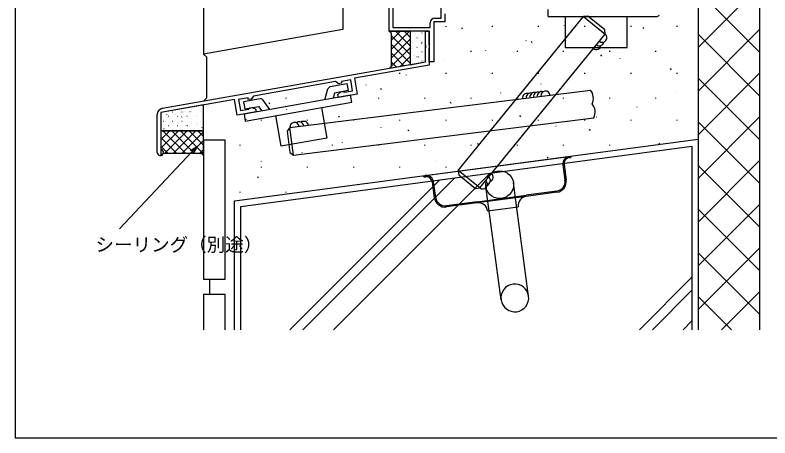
# Model space of a CAD drawing. Units: millimetres, scale not verified. Extents: x -437 to 438, y -344 to 341.
# Drawn here: x -436.8 to -192.6, y -343.8 to -206.9 of the extents above; entities that cross this region are included whole.
import ezdxf
from ezdxf.enums import TextEntityAlignment as Align

# ---------------------------------------------------------------- set-up
doc = ezdxf.new("R2010")
doc.units = ezdxf.units.MM
doc.header["$LTSCALE"] = 2
for name, color, linetype in [('0-2_YKK_11', 7, 'Continuous'), ('0-3_YKK_12', 2, 'Continuous'), ('0-4_YKK_13', 4, 'Continuous'), ('0-5_YKK_D', 6, 'Continuous'), ('0-6_YKK_ZWAK', 7, 'Continuous'), ('0-7_YSS_K', 3, 'Continuous')]:
    doc.layers.add(name, color=color, linetype=linetype)
doc.styles.add('ＭＳ ゴシック', font='')
doc.styles.get('ＭＳ ゴシック').set_extended_font_data('MS Gothic')

msp = doc.modelspace()

# ---------------------------------------------------------------- linework, layer by layer
at = {"layer": '0-2_YKK_11'}
for p, q in [((-314.881, -212.087), (-315.339, -212.544)), ((-309.224, -212.087), (-315.046, -217.909)), ((-312.053, -212.087), (-315.046, -215.08)), ((-308.996, -216.857), (-313.767, -212.087)), ((-308.996, -214.029), (-310.938, -212.087)), ((-308.996, -219.685), (-315.046, -213.635)), ((-308.996, -214.687), (-315.046, -220.737)), ((-308.221, -212.707), (-308.171, -212.707)), ((-306.796, -214.322), (-306.746, -214.322)), ((-306.29, -214.002), (-306.28, -213.999)), ((-305.181, -212.707), (-305.131, -212.707)), ((-308.996, -222.514), (-315.046, -216.464)), ((-308.221, -215.697), (-308.171, -215.697)), ((-306.796, -217.312), (-306.746, -217.312)), ((-305.362, -216.018), (-305.279, -215.963)), ((-305.314, -216.498), (-305.304, -216.494)), ((-305.181, -215.697), (-305.131, -215.697)), ((-308.996, -217.516), (-315.616, -224.135)), ((-311.015, -223.324), (-315.046, -219.292)), ((-308.434, -217.603), (-308.424, -217.599)), ((-308.221, -218.687), (-308.171, -218.687)), ((-305.181, -218.687), (-305.131, -218.687)), ((-304.668, -219.11), (-304.658, -219.106)), ((-303.996, -217.545), (-303.876, -217.362)), ((-313.419, -223.748), (-315.046, -222.121)), ((-308.996, -220.344), (-312.182, -223.53)), ((-308.221, -221.677), (-308.171, -221.677)), ((-307.458, -220.098), (-307.448, -220.095)), ((-306.796, -220.302), (-306.746, -220.302)), ((-306.247, -220.521), (-306.164, -220.466)), ((-305.181, -221.677), (-305.131, -221.677)), ((-304.069, -221.739), (-304.064, -221.737)), ((-378.91, -236.876), (-378.901, -236.873)), ((-378.146, -236.627), (-378.096, -236.627)), ((-390.796, -251.391), (-390.796, -239.069)), ((-387.742, -239.199), (-387.659, -239.144)), ((-385.841, -238.242), (-385.791, -238.242)), ((-384.774, -238.953), (-384.764, -238.949)), ((-382.801, -238.242), (-382.751, -238.242)), ((-382.031, -237.981), (-382.021, -237.978)), ((-380.25, -238.158), (-380.167, -238.103)), ((-379.761, -238.242), (-379.711, -238.242)), ((-376.721, -238.242), (-376.671, -238.242)), ((-388.881, -241.232), (-388.831, -241.232)), ((-387.564, -239.941), (-387.554, -239.937)), ((-387.266, -239.617), (-387.216, -239.617)), ((-385.841, -241.232), (-385.791, -241.232)), ((-384.226, -239.617), (-384.176, -239.617)), ((-384.175, -241.581), (-384.165, -241.578)), ((-382.939, -239.938), (-382.856, -239.883)), ((-382.801, -241.232), (-382.751, -241.232)), ((-381.186, -239.617), (-381.136, -239.617)), ((-381.055, -240.477), (-381.045, -240.473)), ((-379.761, -241.232), (-379.711, -241.232)), ((-378.264, -239.488), (-378.255, -239.485)), ((-378.146, -239.617), (-378.096, -239.617)), ((-376.721, -241.232), (-376.671, -241.232)), ((-388.627, -243.702), (-388.543, -243.647)), ((-387.266, -242.607), (-387.216, -242.607)), ((-386.918, -242.553), (-386.908, -242.549)), ((-384.226, -242.607), (-384.176, -242.607)), ((-383.199, -244.077), (-383.189, -244.073)), ((-381.186, -242.607), (-381.136, -242.607)), ((-381.135, -242.661), (-381.051, -242.606)), ((-380.409, -243.089), (-380.399, -243.085)), ((-378.146, -242.607), (-378.096, -242.607)), ((-377.666, -242.117), (-377.656, -242.114)), ((-376.332, -243.4), (-376.249, -243.345)), ((-375.801, -244.391), (-389.596, -244.391)), ((-389.596, -247.2), (-386.788, -244.391)), ((-389.596, -250.028), (-383.959, -244.391)), ((-384.525, -251.641), (-389.596, -246.57)), ((-381.697, -251.641), (-388.947, -244.391)), ((-388.881, -244.222), (-388.831, -244.222)), ((-388.381, -251.641), (-381.131, -244.391)), ((-378.868, -251.641), (-386.118, -244.391)), ((-385.841, -244.222), (-385.791, -244.222)), ((-385.552, -251.641), (-378.302, -244.391)), ((-383.748, -244.391), (-383.74, -244.386)), ((-375.801, -251.88), (-383.29, -244.391)), ((-382.801, -244.222), (-382.751, -244.222)), ((-382.724, -251.641), (-375.801, -244.718)), ((-375.801, -249.052), (-380.462, -244.391)), ((-379.761, -244.222), (-379.711, -244.222)), ((-375.801, -246.223), (-377.633, -244.391)), ((-376.721, -244.222), (-376.671, -244.222)), ((-379.895, -251.641), (-375.801, -247.546)), ((-387.354, -251.641), (-389.596, -249.398)), ((-377.067, -251.641), (-375.801, -250.375)), ((-389.514, -252.309), (-389.596, -252.227))]:
    msp.add_line(p, q, dxfattribs=at)
for points in [[(-297.796, -206.559), (-297.796, -209.087), (-301.296, -209.087), (-301.296, -222.087), (-302.796, -222.087), (-302.796, -217.545), (-302.676, -217.362), (-302.676, -216.812), (-302.796, -216.628), (-302.796, -212.087), (-315.796, -212.087), (-315.796, -200.087)], [(-300.996, -207.887), (-298.996, -207.887), (-298.996, -201.05), (-305.776, -201.287), (-314.596, -201.287), (-314.596, -210.887)], [(-314.596, -210.887), (-302.496, -210.887), (-302.496, -209.387)], [(-303.996, -216.628), (-303.996, -212.087), (-302.796, -212.087), (-302.796, -223.093), (-326.997, -227.36), (-326.094, -232.481), (-332.2, -233.558), (-332.373, -232.573), (-331.378, -231.737), (-330.714, -231.62), (-330.488, -231.758), (-330.262, -231.896), (-327.6, -231.426), (-328.225, -227.881), (-331.243, -228.413), (-331.243, -228.972), (-332.118, -229.126), (-333.103, -228.437), (-359.693, -233.125), (-360.382, -234.11), (-361.37, -234.284), (-361.37, -233.725), (-364.466, -234.271), (-363.841, -237.817), (-361.179, -237.347), (-361.014, -237.141), (-360.849, -236.934), (-360.185, -236.817), (-358.963, -237.261), (-358.79, -238.246), (-364.895, -239.323), (-365.798, -234.202), (-389.596, -238.398), (-389.596, -250.191), (-389.412, -250.468)], [(-303.876, -217.362), (-303.876, -216.812), (-303.996, -216.628)], [(-389.144, -237.1), (-303.996, -222.086), (-303.996, -217.545)], [(-389.596, -244.391), (-389.596, -252.391), (-388.846, -251.641), (-376.551, -251.641), (-375.801, -252.391), (-375.801, -244.391)]]:
    msp.add_lwpolyline(points, dxfattribs=at)
for points in [[(-308.996, -212.087), (-308.996, -222.968), (-315.796, -224.167), (-315.046, -223.417), (-315.046, -212.837), (-315.796, -212.087)], [(-308.996, -212.087), (-308.996, -222.968), (-303.996, -222.087), (-303.996, -212.087)], [(-375.801, -235.965), (-389.596, -238.398), (-389.596, -244.391), (-375.801, -244.391)]]:
    msp.add_lwpolyline(points, close=True, dxfattribs=at)
for centre, radius, start, end in [((-300.996, -209.387), 1.5, 90.00001, 179.99999), ((-388.796, -239.069), 2, 99.99999, 180.00002), ((-389.796, -251.391), 1, 180.00002, 67.38012)]:
    msp.add_arc(centre, radius, start, end, dxfattribs=at)
at = {"layer": '0-3_YKK_12'}
msp.add_lwpolyline([(-315.796, -211.787), (-315.796, -212.087), (-315.496, -212.087)], dxfattribs=at)
at = {"layer": '0-4_YKK_13'}
for p, q in [((-264.296, -207.386), (-264.296, -205.086)), ((-264.296, -207.386), (-229.296, -207.387)), ((-238.796, -217.387), (-238.796, -207.387)), ((-334.847, -230.064), (-329.43, -229.109)), ((-354.358, -237.465), (-356.507, -234.493)), ((-304.09, -258.859), (-257.503, -252.647)), ((-257.503, -252.647), (-257.007, -252.581)), ((-257.45, -253.044), (-256.954, -252.978)), ((-257.007, -252.581), (-256.954, -252.978)), ((-259.564, -255.344), (-258.89, -260.399)), ((-259.168, -255.291), (-258.494, -260.346)), ((-304.586, -258.925), (-304.09, -258.859)), ((-304.533, -259.322), (-304.586, -258.925)), ((-304.533, -259.322), (-304.037, -259.256)), ((-301.117, -266.029), (-301.791, -260.974)), ((-300.72, -265.976), (-301.394, -260.921)), ((-270.64, -297.88), (-275.53, -261.205)), ((-279.561, -299.07), (-284.451, -262.394)), ((-287.325, -267.318), (-271.466, -265.203)), ((-271.413, -265.599), (-287.272, -267.714)), ((-261.553, -263.881), (-271.466, -265.203)), ((-261.501, -264.278), (-271.413, -265.599)), ((-287.325, -267.318), (-297.238, -268.639)), ((-287.272, -267.714), (-297.185, -269.036)), ((-283.902, -270.291), (-273.99, -268.97))]:
    msp.add_line(p, q, dxfattribs=at)
for points in [[(-258.796, -207.387), (-258.796, -217.387), (-238.796, -217.387)], [(-329.43, -229.109), (-329.031, -231.374), (-333.462, -232.156), (-333.874, -233.853)], [(-336.631, -234.339), (-335.629, -230.811), (-334.847, -230.064)], [(-357.497, -234.058), (-362.914, -235.013), (-362.514, -237.278), (-358.083, -236.497), (-357.017, -237.934)], [(-337.709, -236.865), (-335.973, -246.713), (-350.745, -249.317), (-352.481, -239.469)]]:
    msp.add_lwpolyline(points, dxfattribs=at)
msp.add_lwpolyline([(-328.261, -232.863), (-362.729, -238.941), (-362.329, -241.206), (-327.861, -235.128)], close=True, dxfattribs=at)
msp.add_circle((-279.99, -261.8), 4.5, dxfattribs=at)
for centre, radius, start, end in [((-229.296, -206.387), 1, 270, 328.29252), ((-357.356, -235.082), 1.034, 34.76283, 97.857), ((-257.185, -255.026), 2.4, 97.59464, 187.59464), ((-257.185, -255.026), 2, 97.59464, 187.59464), ((-303.773, -261.238), 2.4, 7.59464, 97.59464), ((-303.773, -261.238), 2, 7.59464, 97.59464), ((-261.963, -260.808), 3.1, 277.59464, 7.59464), ((-261.963, -260.808), 3.5, 277.59464, 7.59464), ((-297.647, -265.566), 3.5, 187.59464, 277.59464), ((-297.647, -265.566), 3.1, 187.59464, 277.59464), ((-271.016, -268.573), 3, 97.59464, 187.59464), ((-286.876, -270.688), 3, 7.59464, 97.59464), ((-275.1, -298.475), 4.5, 7.59464, 187.59464), ((-275.1, -298.475), 4.5, 187.59464, 7.59464)]:
    msp.add_arc(centre, radius, start, end, dxfattribs=at)
at = {"layer": '0-5_YKK_D'}
for points in [[(-377.821, -249.317), (-379.566, -251.176), (-402.985, -276.127)], [(-380.064, -250.708), (-377.821, -249.317), (-379.068, -251.644)]]:
    msp.add_lwpolyline(points, dxfattribs=at)
at = {"layer": '0-6_YKK_ZWAK'}
msp.add_line((-436.8, 306.2), (-436.8, -343.8), dxfattribs=at)
msp.add_lwpolyline([(-436.8, -343.8), (438.2, -343.8), (438.2, 306.2)], dxfattribs=at)
at = {"layer": '0-7_YSS_K'}
for p, q in [((-375.796, -23.624), (-375.796, -219.515)), ((-330.796, -23.624), (-330.796, -211.58)), ((-195.796, -308.8), (-195.796, -177.087)), ((-215.796, -196.587), (-215.796, -247.087)), ((-215.796, -217.363), (-195.796, -197.363)), ((-195.796, -218.999), (-215.796, -198.999)), ((-293.401, -257.174), (-252.851, -207.37)), ((-245.968, -207.303), (-245.952, -207.35)), ((-330.796, -211.58), (-375.796, -219.515)), ((-297.43, -210.492), (-297.43, -210.69)), ((-292.383, -210.979), (-292.107, -211.396)), ((-282.48, -210.44), (-282.48, -210.69)), ((-267.53, -210.44), (-267.53, -210.69)), ((-259.113, -210.298), (-259.096, -210.345)), ((-252.58, -210.44), (-252.58, -210.69)), ((-237.63, -210.44), (-237.63, -210.69)), ((-233.735, -210.799), (-233.459, -211.216)), ((-222.68, -210.44), (-222.68, -210.69)), ((-215.796, -231.505), (-195.796, -211.505)), ((-286.421, -262.857), (-245.871, -213.053)), ((-195.796, -233.142), (-215.796, -213.142)), ((-271.589, -215.177), (-271.573, -215.225)), ((-269.867, -215.402), (-269.591, -215.818)), ((-374.796, -220.515), (-375.796, -219.515)), ((-289.355, -218.515), (-289.355, -218.765)), ((-284.65, -218.408), (-284.634, -218.455)), ((-274.405, -218.515), (-274.405, -218.765)), ((-259.455, -218.515), (-259.455, -218.765)), ((-244.505, -218.515), (-244.505, -218.765)), ((-229.555, -218.515), (-229.555, -218.765)), ((-227.967, -218.024), (-227.95, -218.071)), ((-374.796, -233.746), (-374.796, -220.515)), ((-297.795, -221.402), (-297.778, -221.449)), ((-247.351, -219.824), (-247.075, -220.241)), ((-241.111, -221.019), (-241.095, -221.066)), ((-224.835, -224.246), (-224.559, -224.663)), ((-312.38, -225.64), (-312.38, -225.89)), ((-310.271, -226.282), (-310.255, -226.329)), ((-297.43, -225.64), (-297.43, -225.89)), ((-282.48, -225.64), (-282.48, -225.89)), ((-267.53, -225.64), (-267.53, -225.89)), ((-253.588, -225.898), (-253.571, -225.946)), ((-252.58, -225.64), (-252.58, -225.89)), ((-237.63, -225.64), (-237.63, -225.89)), ((-222.68, -225.64), (-222.68, -225.89)), ((-215.796, -245.647), (-195.796, -225.647)), ((-323.332, -229.512), (-323.316, -229.559)), ((-266.649, -229.129), (-266.632, -229.176)), ((-195.796, -247.284), (-215.796, -227.284)), ((-347.876, -243.356), (-250.679, -231.201)), ((-318.594, -230.571), (-318.318, -230.987)), ((-223.11, -231.74), (-223.093, -231.787)), ((-374.796, -233.746), (-375.796, -234.746)), ((-364.105, -233.903), (-364.105, -233.965)), ((-349.155, -233.715), (-349.155, -233.965)), ((-336.477, -232.506), (-336.46, -232.553)), ((-334.205, -233.715), (-334.205, -233.965)), ((-319.255, -233.715), (-319.255, -233.965)), ((-304.305, -233.715), (-304.305, -233.965)), ((-289.355, -233.715), (-289.355, -233.965)), ((-279.793, -232.123), (-279.777, -232.17)), ((-274.405, -233.715), (-274.405, -233.965)), ((-259.455, -233.715), (-259.455, -233.965)), ((-244.505, -233.715), (-244.505, -233.965)), ((-229.555, -233.715), (-229.555, -233.965)), ((-354.726, -235.173), (-354.45, -235.59)), ((-296.078, -234.993), (-295.802, -235.41)), ((-235.587, -236.619), (-235.57, -236.667)), ((-348.954, -237.386), (-348.937, -237.433)), ((-292.27, -237.003), (-292.253, -237.05)), ((-362.014, -240.616), (-361.998, -240.663)), ((-357.23, -240.84), (-357.23, -241.09)), ((-346.759, -252.287), (-249.562, -240.132)), ((-342.28, -240.84), (-342.28, -241.09)), ((-332.21, -239.595), (-331.934, -240.012)), ((-327.33, -240.84), (-327.33, -241.09)), ((-312.38, -240.84), (-312.38, -241.09)), ((-305.331, -240.233), (-305.314, -240.28)), ((-297.43, -240.84), (-297.43, -241.09)), ((-282.48, -240.84), (-282.48, -241.09)), ((-273.562, -239.415), (-273.286, -239.832)), ((-267.53, -240.84), (-267.53, -241.09)), ((-252.58, -240.84), (-252.58, -241.09)), ((-248.648, -239.85), (-248.631, -239.897)), ((-237.63, -240.84), (-237.63, -241.09)), ((-222.68, -240.84), (-222.68, -241.09)), ((-215.796, -259.789), (-195.796, -239.789)), ((-195.796, -261.426), (-215.796, -241.426)), ((-318.475, -243.227), (-318.459, -243.274)), ((-309.694, -244.017), (-309.418, -244.434)), ((-261.792, -242.844), (-261.775, -242.891)), ((-251.046, -243.837), (-250.77, -244.254)), ((-364.105, -248.915), (-364.105, -249.165)), ((-349.155, -248.915), (-349.155, -249.165)), ((-334.205, -248.915), (-334.205, -249.165)), ((-330.952, -248.107), (-330.936, -248.154)), ((-319.255, -248.915), (-319.255, -249.165)), ((-304.305, -248.915), (-304.305, -249.165)), ((-289.355, -248.915), (-289.355, -249.165)), ((-287.178, -248.439), (-286.902, -248.856)), ((-274.405, -248.915), (-274.405, -249.165)), ((-274.269, -247.724), (-274.252, -247.771)), ((-259.455, -248.915), (-259.455, -249.165)), ((-244.505, -248.915), (-244.505, -249.165)), ((-229.555, -248.915), (-229.555, -248.921)), ((-228.53, -248.259), (-228.254, -248.676)), ((-344.013, -251.337), (-343.996, -251.384)), ((-287.33, -250.954), (-287.313, -251.001)), ((-300.474, -253.948), (-300.458, -253.995)), ((-264.662, -252.861), (-264.386, -253.278)), ((-215.796, -273.931), (-195.796, -253.931)), ((-357.23, -256.04), (-357.23, -256.29)), ((-357.158, -254.332), (-357.141, -254.379)), ((-342.28, -256.04), (-342.28, -256.29)), ((-327.33, -256.04), (-327.33, -256.29)), ((-312.38, -256.04), (-312.38, -256.29)), ((-297.43, -256.04), (-297.43, -256.29)), ((-195.796, -275.568), (-215.796, -255.568)), ((-333.813, -308.8), (-283.09, -258.077)), ((-312.951, -258.828), (-312.934, -258.875)), ((-358.421, -259.186), (-358.145, -259.603)), ((-347.955, -308.8), (-299.408, -260.252)), ((-343.713, -308.8), (-294.513, -259.6)), ((-364.105, -264.115), (-364.105, -264.365)), ((-349.155, -264.115), (-349.155, -264.365)), ((-215.796, -288.073), (-195.796, -268.073)), ((-195.796, -289.71), (-215.796, -269.71)), ((-215.796, -302.215), (-195.796, -282.215)), ((-195.796, -303.852), (-215.796, -283.852)), ((-373.796, -297.391), (-373.796, -292.391)), ((-234.818, -308.8), (-217.796, -291.778)), ((-230.576, -308.8), (-217.796, -296.021)), ((-208.239, -308.8), (-195.796, -296.358)), ((-204.991, -308.8), (-215.796, -297.994)), ((-220.676, -308.8), (-217.796, -305.92))]:
    msp.add_line(p, q, dxfattribs=at)
for points in [[(-252.85, -207.371), (-245.871, -213.053), (-246.015, -211.647), (-251.443, -207.227)], [(-346.759, -252.287), (-347.876, -243.356), (-348.744, -244.472), (-347.876, -251.418)], [(-368.796, -247.391), (-375.796, -247.391), (-375.796, -292.391), (-368.796, -292.391)], [(-286.421, -262.857), (-293.401, -257.174), (-293.256, -258.581), (-287.828, -263.001)]]:
    msp.add_lwpolyline(points, close=True, dxfattribs=at)
for points in [[(-365.796, -308.8), (-365.796, -267.087), (-215.796, -247.087), (-215.796, -308.8)], [(-363.796, -308.8), (-363.796, -268.838), (-217.796, -249.371), (-217.796, -308.8)], [(-368.796, -308.8), (-368.796, -297.391), (-375.796, -297.391), (-375.796, -308.8)]]:
    msp.add_lwpolyline(points, dxfattribs=at)
for centre, radius, start, end in [((-246.817, -214.217), 1.5, 230.84606, 50.84604), ((-248.711, -216.544), 1.5, 230.84606, 350.84607), ((-247.764, -215.381), 1.5, 230.84606, 350.84607), ((-268.758, -233.462), 1.5, 73.54993, 187.1281), ((-267.567, -233.313), 1.5, 73.54993, 187.1281), ((-266.376, -233.164), 1.5, 73.54993, 187.1281), ((-265.185, -233.015), 1.5, 7.1281, 187.1281), ((-253.681, -233.844), 4, 332.89926, 41.35695), ((-271.139, -233.76), 1.5, 73.54993, 187.1281), ((-269.948, -233.611), 1.5, 73.54993, 187.1281), ((-253.123, -238.31), 4, 332.89926, 41.35695), ((-346.388, -243.17), 1.5, 7.12811, 187.12809), ((-344.899, -242.984), 1.5, 7.12811, 127.12812), ((-343.411, -242.798), 1.5, 7.12811, 127.12812), ((-283.58, -259.367), 1.5, 290.84604, 50.84605), ((-285.474, -261.694), 1.5, 230.84607, 50.84605), ((-284.527, -260.53), 1.5, 290.84604, 50.84605)]:
    msp.add_arc(centre, radius, start, end, dxfattribs=at)

# ---------------------------------------------------------------- texts
at = {"layer": '0-5_YKK_D', "style": 'ＭＳ ゴシック'}
msp.add_text('シーリング（別途）', height=4.399, dxfattribs=at).set_placement((-410.808, -284.75), align=Align.BOTTOM_LEFT)

doc.saveas('drawing.dxf')
